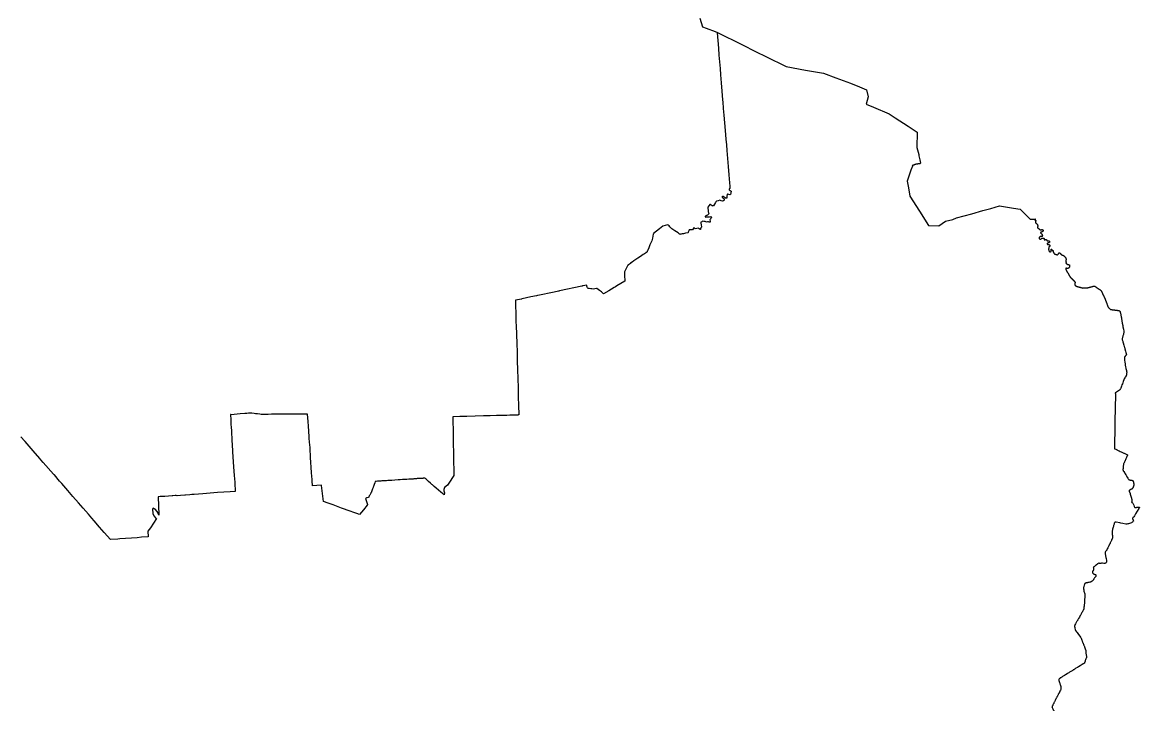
# Model space of a CAD drawing. Extents: x 293476 to 779698, y 145469 to 460400.
# Drawn here: x 702869 to 733478, y 346090 to 364934 of the extents above; entities that cross this region are included whole.
import ezdxf

# ---------------------------------------------------------------- set-up
doc = ezdxf.new("R2010")
doc.units = 0
doc.layers.add('Level 25', color=7, linetype='Continuous')
doc.layers.add('Level 31', color=7, linetype='Continuous')

msp = doc.modelspace()

# ---------------------------------------------------------------- linework, layer by layer
at = {"layer": 'Level 25'}
for points in [[(721912, 364657), (721907, 364651), (721904, 364648), (721921, 364438), (721938, 364228), (721953, 364040), (721969, 363852), (721983, 363674), (721997, 363497), (722015, 363275), (722033, 363053), (722043, 362932), (722053, 362812), (722053, 362805), (722053, 362799), (722055, 362778), (722057, 362757), (722073, 362574), (722088, 362390), (722105, 362179), (722121, 361969), (722132, 361852), (722143, 361735), (722156, 361582), (722169, 361429), (722188, 361206), (722207, 360984), (722225, 360763), (722244, 360542), (722242, 360542), (722241, 360541), (722243, 360534), (722245, 360527), (722249, 360461), (722254, 360395), (722255, 360389), (722255, 360384), (722251, 360384), (722248, 360384), (722240, 360379), (722232, 360374), (722234, 360360), (722236, 360346), (722260, 360328), (722285, 360310), (722275, 360265), (722265, 360220), (722260, 360217), (722254, 360214), (722224, 360223), (722193, 360231), (722184, 360226), (722175, 360222), (722171, 360172), (722166, 360123), (722157, 360121), (722148, 360118), (722135, 360123), (722122, 360128), (722096, 360147), (722069, 360166), (722060, 360169), (722051, 360173), (722045, 360165), (722038, 360157), (722043, 360149), (722047, 360141), (722072, 360123), (722097, 360105), (722097, 360085), (722097, 360065), (722085, 360055), (722073, 360046), (722060, 360042), (722046, 360039), (722014, 360050), (721981, 360062), (721932, 360049), (721884, 360037), (721869, 360021), (721854, 360005), (721827, 359960), (721800, 359914), (721790, 359909), (721781, 359904), (721772, 359908), (721763, 359912), (721740, 359931), (721718, 359951), (721710, 359948), (721702, 359944), (721677, 359910), (721652, 359876), (721650, 359857), (721648, 359838), (721655, 359792), (721661, 359747), (721669, 359727), (721677, 359706), (721668, 359687), (721659, 359667), (721649, 359660), (721640, 359653), (721624, 359650), (721608, 359647), (721595, 359637), (721582, 359628), (721580, 359620), (721577, 359611), (721581, 359606), (721586, 359601), (721602, 359606), (721618, 359612), (721641, 359612), (721664, 359612), (721698, 359614), (721733, 359617), (721738, 359612), (721743, 359607), (721746, 359601), (721748, 359595), (721740, 359584), (721732, 359573), (721719, 359548), (721706, 359523), (721711, 359494), (721715, 359465), (721711, 359463), (721707, 359460), (721687, 359466), (721667, 359471), (721638, 359470), (721610, 359468), (721594, 359474), (721579, 359479), (721542, 359484), (721506, 359490), (721483, 359476), (721461, 359462), (721458, 359450), (721454, 359438), (721466, 359388), (721478, 359338), (721476, 359333), (721474, 359328), (721465, 359317), (721455, 359307), (721451, 359285), (721446, 359262), (721440, 359261), (721434, 359259), (721412, 359277), (721390, 359295), (721344, 359288), (721298, 359282), (721296, 359283), (721294, 359283), (721286, 359296), (721278, 359309), (721271, 359310), (721264, 359310), (721244, 359283), (721224, 359256), (721214, 359253), (721203, 359250), (721179, 359250), (721155, 359251), (721147, 359252), (721140, 359252), (721132, 359240), (721124, 359227), (721117, 359209), (721110, 359190), (721107, 359182), (721105, 359174), (721041, 359159), (720978, 359144), (720947, 359141), (720915, 359138), (720901, 359134), (720886, 359130), (720884, 359131), (720882, 359132), (720874, 359139), (720867, 359146), (720857, 359155), (720847, 359164), (720832, 359175), (720746, 359230), (720661, 359285), (720636, 359312), (720611, 359338), (720585, 359360), (720560, 359383), (720556, 359387), (720552, 359390), (720484, 359373), (720417, 359355), (720372, 359320), (720328, 359285), (720246, 359221), (720163, 359157), (720159, 359148), (720155, 359139), (720143, 359082), (720130, 359024), (720123, 358989), (720116, 358954), (720090, 358898), (720064, 358841), (720028, 358762), (719992, 358683), (719987, 358673), (719983, 358663), (719982, 358656), (719981, 358648), (719978, 358644), (719976, 358641), (719964, 358635), (719953, 358629), (719947, 358624), (719941, 358619), (719909, 358598), (719878, 358577), (719805, 358526), (719733, 358475), (719679, 358438), (719625, 358401), (719578, 358369), (719532, 358338), (719530, 358336), (719527, 358335), (719500, 358316), (719472, 358298), (719465, 358290), (719458, 358282), (719458, 358282), (719457, 358282), (719413, 358192), (719368, 358102), (719367, 358096), (719366, 358090), (719367, 358083), (719369, 358075), (719369, 358019), (719370, 357962), (719372, 357903), (719374, 357844), (719267, 357781), (719160, 357718), (719120, 357694), (719079, 357671), (718934, 357585), (718789, 357500), (718761, 357528), (718733, 357557), (718708, 357574), (718684, 357591), (718645, 357618), (718605, 357644), (718601, 357645), (718598, 357646), (718554, 357638), (718511, 357630), (718475, 357635), (718439, 357641), (718402, 357646), (718366, 357650), (718356, 357666), (718347, 357682), (718338, 357712), (718330, 357742), (718278, 357731), (718226, 357719), (718222, 357718), (718217, 357717), (718215, 357716), (718213, 357715), (718201, 357712), (718194, 357711), (717589, 357583), (717587, 357583), (717565, 357578), (717559, 357576), (717437, 357550), (716992, 357454), (716986, 357454), (716959, 357448), (716957, 357448), (716798, 357415), (716561, 357364), (716556, 357362), (716546, 357359), (716544, 357358), (716376, 357326), (716377, 357180), (716377, 357179), (716380, 357168), (716384, 357158), (716388, 356986), (716392, 356814), (716393, 356724), (716395, 356634), (716405, 356389), (716414, 356144), (716421, 355906), (716429, 355667), (716435, 355424), (716441, 355181), (716449, 354932), (716457, 354683), (716463, 354440), (716470, 354198), (716469, 354193), (716469, 354188), (716457, 354185), (716446, 354183), (716414, 354182), (716383, 354181), (716301, 354178), (716220, 354176), (716143, 354175), (716066, 354174), (715975, 354172), (715885, 354171), (715877, 354170), (715869, 354170), (715866, 354170), (715863, 354170), (715685, 354164), (715507, 354158), (715275, 354151), (715044, 354145), (714853, 354139), (714662, 354133), (714664, 354068), (714666, 354003), (714670, 353770), (714674, 353537), (714674, 353527), (714674, 353516), (714680, 353036), (714687, 352543), (714687, 352532), (714555, 352322), (714514, 352265), (714436, 352200), (714420, 352145), (714419, 352107), (714432, 352056), (714425, 351998)], [(714425, 351998), (714332, 352076), (714207, 352180), (714155, 352226), (714102, 352272), (714091, 352280), (714080, 352289), (714065, 352301), (714051, 352314), (714050, 352315), (714049, 352315), (714000, 352362), (713950, 352409), (713952, 352410), (713953, 352412), (713951, 352412), (713949, 352413), (713946, 352414), (713944, 352416), (713938, 352421), (713933, 352427), (713930, 352430), (713927, 352434), (713913, 352445), (713898, 352456), (713891, 352455), (713884, 352454), (713880, 352454), (713876, 352454), (713861, 352453), (713846, 352452), (713841, 352450), (713835, 352449), (713824, 352448), (713813, 352447), (713784, 352446), (713755, 352445), (713734, 352444), (713713, 352443), (713689, 352442), (713666, 352440), (713644, 352438), (713622, 352436), (713597, 352434), (713573, 352432), (713545, 352432), (713517, 352431), (713460, 352426), (713402, 352422), (713373, 352421), (713345, 352420), (713280, 352415), (713216, 352411), (713189, 352409), (713161, 352407), (713075, 352401), (712989, 352395), (712955, 352393), (712922, 352392), (712882, 352388), (712842, 352385), (712792, 352382), (712742, 352379), (712715, 352378), (712688, 352376), (712674, 352374), (712660, 352373), (712644, 352372), (712628, 352372), (712627, 352372), (712625, 352372), (712616, 352371), (712607, 352370), (712601, 352370), (712596, 352370), (712567, 352368), (712539, 352366), (712537, 352365), (712535, 352365), (712523, 352324), (712510, 352282), (712508, 352278), (712506, 352273), (712502, 352265), (712499, 352257), (712495, 352249), (712492, 352241), (712479, 352203), (712466, 352164), (712464, 352159), (712462, 352155), (712457, 352141), (712451, 352127), (712448, 352120), (712445, 352114), (712443, 352111), (712442, 352108), (712441, 352104), (712440, 352100), (712439, 352094), (712438, 352088), (712432, 352076), (712426, 352064), (712420, 352052), (712414, 352040), (712405, 352023), (712395, 352007), (712385, 351991), (712375, 351974), (712369, 351959), (712362, 351944), (712360, 351940), (712358, 351935), (712356, 351933), (712355, 351931), (712352, 351929), (712350, 351926), (712348, 351925), (712346, 351924), (712345, 351926), (712344, 351927), (712310, 351913), (712277, 351898), (712274, 351897), (712271, 351896), (712298, 351817), (712324, 351738), (712322, 351727), (712320, 351715), (712211, 351589), (712102, 351462), (712082, 351468), (712061, 351474), (711954, 351513), (711847, 351552), (711614, 351637), (711380, 351723), (711251, 351772), (711121, 351820), (711092, 352039), (711063, 352258), (711063, 352259), (711062, 352259), (710938, 352251), (710814, 352243), (710816, 352246), (710818, 352249), (710815, 352293), (710812, 352337), (710810, 352360), (710809, 352382), (710806, 352436), (710802, 352490), (710800, 352490), (710798, 352490), (710790, 352616), (710781, 352742), (710779, 352795), (710777, 352849), (710777, 352851), (710777, 352853), (710765, 353050), (710753, 353247), (710752, 353269), (710750, 353291), (710751, 353293), (710751, 353295), (710745, 353367), (710739, 353439), (710739, 353444), (710738, 353449), (710731, 353543), (710724, 353637), (710719, 353691), (710714, 353745), (710706, 353876), (710697, 354008), (710691, 354108), (710684, 354208), (710581, 354207), (710477, 354207), (710373, 354208), (710269, 354209), (710093, 354210), (709759, 354211), (709726, 354204), (709720, 354204), (709719, 354204), (709701, 354204), (709699, 354204), (709696, 354204), (709606, 354202), (709477, 354201), (709430, 354200), (709409, 354201), (709379, 354205), (709315, 354212), (709255, 354220), (709220, 354223), (709153, 354235), (709111, 354236), (709095, 354237), (709063, 354232), (709023, 354229), (708961, 354223), (708836, 354214), (708594, 354193), (708578, 354194), (708570, 354196), (708579, 354050), (708585, 353946), (708592, 353836), (708596, 353773), (708598, 353734), (708611, 353497), (708628, 353215), (708630, 353175), (708655, 352764), (708669, 352526), (708672, 352526), (708687, 352345), (708688, 352341), (708688, 352324), (708698, 352094), (708567, 352082), (708217, 352060), (707810, 352030), (707575, 352012), (707519, 352009), (707515, 352009), (707512, 352008), (707511, 352008), (707510, 352008), (707456, 352003), (707337, 351994), (707320, 351993), (707201, 351983), (707108, 351975), (707086, 351976), (707056, 351976), (706989, 351972), (706975, 351971), (706776, 351957), (706646, 351949), (706603, 351945), (706600, 351946), (706587, 351944), (706599, 351702), (706612, 351448), (706611, 351444), (706586, 351497), (706560, 351544), (706508, 351604), (706474, 351628), (706453, 351631), (706436, 351603), (706441, 351490), (706472, 351428), (706515, 351371), (706545, 351350), (706544, 351349), (706543, 351348), (706378, 351099), (706310, 351008), (706316, 350853), (706131, 350838), (706019, 350826), (705540, 350790), (705540, 350793), (705488, 350789), (705486, 350788), (705285, 350773), (705114, 350968), (704986, 351114), (704838, 351284), (704774, 351358), (704679, 351469), (704536, 351632), (704409, 351777), (704253, 351957), (704118, 352114), (703950, 352305), (703890, 352374), (703746, 352543), (703733, 352555), (703719, 352567), (703442, 352881), (703375, 352957), (703349, 352992), (703163, 353207), (702946, 353455), (702934, 353467), (702828, 353587)]]:
    msp.add_lwpolyline(points, dxfattribs=at)
at = {"layer": 'Level 31'}
for points in [[(721433, 365050), (721502, 364808), (721604, 364773), (721852, 364687), (721912, 364657)], [(721912, 364657), (722576, 364328), (722972, 364131), (723242, 363999), (723791, 363725), (724325, 363628), (724819, 363545), (725153, 363417), (725554, 363266), (725801, 363167), (725997, 363091), (726042, 362896), (725984, 362695), (726184, 362611), (726612, 362433), (726783, 362323), (727141, 362089), (727386, 361929), (727372, 361510), (727425, 361318), (727432, 361281), (727453, 361167), (727473, 361079), (727465, 361061), (727461, 361060), (727454, 361059), (727446, 361060), (727438, 361060), (727431, 361061), (727423, 361062), (727414, 361061), (727406, 361060), (727398, 361058), (727391, 361056), (727383, 361054), (727376, 361052), (727368, 361051), (727361, 361050), (727353, 361049), (727346, 361047), (727338, 361045), (727331, 361043), (727323, 361040), (727315, 361038), (727307, 361035), (727299, 361031), (727292, 361028), (727284, 361025), (727276, 361021), (727268, 361018), (727261, 361016), (727249, 361012), (727252, 360996), (727214, 360888), (727107, 360582), (727142, 360403), (727186, 360177), (727446, 359763), (727692, 359369), (727979, 359364), (728160, 359491), (728359, 359537), (728459, 359578), (728879, 359693), (729182, 359779), (729399, 359839), (729636, 359909), (730018, 359846), (730207, 359815), (730481, 359542), (730614, 359546), (730621, 359547), (730619, 359543), (730618, 359541), (730617, 359538), (730615, 359535), (730613, 359532), (730611, 359530), (730610, 359527), (730610, 359525), (730610, 359522), (730612, 359519), (730618, 359518), (730622, 359515), (730625, 359512), (730630, 359508), (730632, 359506), (730633, 359499), (730630, 359492), (730629, 359486), (730628, 359480), (730626, 359473), (730625, 359466), (730625, 359460), (730626, 359454), (730627, 359451), (730627, 359448), (730631, 359443), (730636, 359440), (730639, 359436), (730642, 359434), (730647, 359431), (730651, 359428), (730655, 359425), (730660, 359421), (730665, 359417), (730671, 359412), (730674, 359407), (730677, 359402), (730679, 359396), (730682, 359390), (730683, 359384), (730684, 359378), (730685, 359371), (730687, 359364), (730687, 359356), (730687, 359348), (730686, 359342), (730684, 359337), (730682, 359330), (730681, 359324), (730681, 359321), (730682, 359318), (730683, 359313), (730685, 359310), (730687, 359305), (730690, 359301), (730694, 359299), (730699, 359297), (730699, 359297), (730706, 359294), (730710, 359290), (730715, 359287), (730718, 359283), (730721, 359279), (730725, 359275), (730731, 359270), (730736, 359266), (730744, 359262), (730751, 359259), (730756, 359256), (730760, 359255), (730766, 359254), (730771, 359254), (730776, 359256), (730782, 359257), (730786, 359257), (730791, 359259), (730795, 359259), (730802, 359260), (730808, 359260), (730813, 359260), (730818, 359258), (730823, 359255), (730828, 359251), (730832, 359248), (730834, 359243), (730836, 359240), (730837, 359235), (730839, 359231), (730838, 359225), (730833, 359219), (730828, 359215), (730823, 359209), (730817, 359205), (730812, 359201), (730803, 359198), (730797, 359195), (730790, 359192), (730782, 359191), (730775, 359188), (730768, 359185), (730764, 359182), (730763, 359178), (730763, 359174), (730765, 359170), (730767, 359164), (730771, 359160), (730776, 359157), (730780, 359155), (730787, 359150), (730793, 359143), (730797, 359137), (730802, 359129), (730806, 359122), (730809, 359116), (730810, 359110), (730812, 359105), (730813, 359099), (730814, 359094), (730815, 359086), (730812, 359077), (730807, 359071), (730801, 359068), (730795, 359066), (730787, 359067), (730780, 359068), (730774, 359068), (730766, 359070), (730758, 359069), (730752, 359067), (730749, 359065), (730744, 359061), (730740, 359057), (730737, 359054), (730733, 359050), (730729, 359045), (730727, 359041), (730725, 359036), (730724, 359030), (730726, 359024), (730728, 359019), (730730, 359013), (730736, 359007), (730739, 359003), (730743, 359000), (730748, 358997), (730754, 358996), (730762, 358996), (730767, 358997), (730771, 358999), (730775, 359001), (730781, 359005), (730784, 359010), (730786, 359013), (730789, 359016), (730793, 359019), (730800, 359021), (730803, 359023), (730810, 359025), (730815, 359027), (730819, 359028), (730824, 359028), (730829, 359028), (730834, 359028), (730838, 359028), (730844, 359027), (730848, 359026), (730852, 359024), (730855, 359022), (730857, 359022), (730861, 359021), (730863, 359019), (730864, 359016), (730865, 359014), (730865, 359011), (730863, 359007), (730861, 359003), (730860, 358998), (730861, 358993), (730863, 358988), (730865, 358984), (730869, 358980), (730873, 358978), (730876, 358977), (730880, 358976), (730883, 358976), (730887, 358976), (730890, 358978), (730891, 358981), (730893, 358984), (730897, 358987), (730900, 358987), (730904, 358988), (730908, 358988), (730913, 358988), (730917, 358988), (730921, 358987), (730924, 358985), (730927, 358981), (730929, 358977), (730932, 358971), (730932, 358967), (730935, 358961), (730939, 358958), (730942, 358956), (730945, 358953), (730951, 358953), (730954, 358953), (730959, 358952), (730962, 358952), (730966, 358952), (730970, 358953), (730975, 358954), (730979, 358955), (730982, 358955), (730985, 358953), (730990, 358952), (730994, 358951), (730997, 358949), (730999, 358947), (731002, 358944), (731005, 358941), (731007, 358935), (731009, 358927), (731009, 358920), (731007, 358913), (731004, 358909), (731001, 358905), (730993, 358901), (730988, 358900), (730983, 358898), (730977, 358896), (730973, 358895), (730969, 358894), (730963, 358893), (730960, 358892), (730956, 358890), (730952, 358887), (730949, 358884), (730947, 358879), (730946, 358874), (730946, 358871), (730947, 358867), (730949, 358862), (730953, 358859), (730957, 358856), (730963, 358855), (730969, 358856), (730973, 358856), (730978, 358856), (730981, 358855), (730985, 358854), (730989, 358853), (730992, 358850), (730995, 358848), (730999, 358845), (731002, 358842), (731007, 358839), (731010, 358837), (731012, 358834), (731014, 358831), (731014, 358827), (731014, 358823), (731014, 358819), (731014, 358814), (731014, 358808), (731013, 358801), (731009, 358793), (731004, 358791), (730998, 358790), (730994, 358789), (730991, 358785), (730990, 358781), (730989, 358776), (730989, 358770), (730988, 358766), (730988, 358760), (730987, 358752), (730986, 358746), (730986, 358740), (730985, 358733), (730985, 358725), (730985, 358716), (730986, 358708), (730987, 358702), (730989, 358696), (730990, 358689), (730992, 358682), (730994, 358677), (730997, 358672), (731001, 358666), (731006, 358661), (731012, 358656), (731017, 358653), (731022, 358650), (731027, 358650), (731031, 358650), (731036, 358652), (731039, 358656), (731043, 358660), (731046, 358662), (731050, 358665), (731055, 358668), (731057, 358672), (731058, 358677), (731057, 358681), (731055, 358686), (731054, 358690), (731053, 358693), (731052, 358697), (731050, 358700), (731050, 358704), (731051, 358707), (731051, 358712), (731052, 358717), (731054, 358721), (731058, 358722), (731063, 358722), (731067, 358720), (731070, 358716), (731072, 358713), (731076, 358707), (731078, 358700), (731081, 358695), (731086, 358692), (731091, 358690), (731097, 358691), (731101, 358691), (731106, 358688), (731107, 358681), (731107, 358671), (731106, 358661), (731108, 358655), (731110, 358648), (731114, 358641), (731118, 358633), (731122, 358626), (731126, 358620), (731130, 358614), (731133, 358607), (731138, 358600), (731143, 358598), (731148, 358596), (731153, 358594), (731158, 358592), (731165, 358590), (731171, 358587), (731176, 358584), (731180, 358582), (731185, 358579), (731190, 358577), (731195, 358575), (731200, 358574), (731206, 358572), (731212, 358571), (731222, 358570), (731227, 358571), (731232, 358573), (731238, 358578), (731244, 358585), (731248, 358592), (731251, 358601), (731255, 358608), (731261, 358616), (731266, 358620), (731272, 358622), (731276, 358623), (731282, 358624), (731288, 358623), (731294, 358619), (731299, 358614), (731303, 358610), (731308, 358604), (731312, 358599), (731317, 358595), (731322, 358590), (731326, 358583), (731331, 358579), (731336, 358574), (731341, 358571), (731345, 358569), (731350, 358566), (731355, 358564), (731360, 358562), (731365, 358559), (731372, 358556), (731379, 358553), (731387, 358549), (731393, 358547), (731397, 358545), (731402, 358542), (731408, 358540), (731413, 358536), (731418, 358532), (731422, 358524), (731424, 358520), (731426, 358515), (731431, 358510), (731436, 358504), (731443, 358499), (731448, 358494), (731452, 358489), (731455, 358482), (731458, 358476), (731460, 358471), (731463, 358463), (731466, 358455), (731468, 358446), (731468, 358439), (731465, 358432), (731459, 358426), (731456, 358420), (731454, 358413), (731455, 358405), (731457, 358397), (731458, 358388), (731460, 358381), (731462, 358375), (731464, 358369), (731464, 358364), (731462, 358358), (731460, 358351), (731459, 358344), (731461, 358338), (731465, 358333), (731470, 358329), (731475, 358325), (731482, 358323), (731487, 358320), (731490, 358318), (731493, 358315), (731497, 358312), (731502, 358310), (731506, 358307), (731515, 358305), (731524, 358303), (731530, 358302), (731537, 358300), (731544, 358298), (731555, 358296), (731558, 358291), (731557, 358282), (731558, 358275), (731559, 358269), (731559, 358264), (731559, 358254), (731559, 358248), (731558, 358241), (731557, 358235), (731555, 358229), (731551, 358224), (731548, 358219), (731541, 358214), (731535, 358208), (731530, 358205), (731525, 358202), (731519, 358200), (731512, 358198), (731505, 358197), (731497, 358197), (731492, 358195), (731486, 358194), (731481, 358196), (731476, 358197), (731471, 358200), (731467, 358202), (731460, 358206), (731454, 358197), (731455, 358192), (731456, 358187), (731457, 358182), (731458, 358176), (731459, 358171), (731461, 358163), (731463, 358155), (731468, 358147), (731472, 358139), (731477, 358130), (731482, 358122), (731487, 358114), (731492, 358105), (731497, 358097), (731502, 358088), (731507, 358080), (731512, 358072), (731517, 358063), (731522, 358055), (731527, 358047), (731532, 358038), (731536, 358030), (731541, 358022), (731546, 358013), (731551, 358005), (731556, 357997), (731561, 357989), (731565, 357981), (731570, 357974), (731574, 357966), (731579, 357958), (731584, 357953), (731589, 357948), (731594, 357942), (731601, 357936), (731608, 357929), (731615, 357922), (731622, 357915), (731629, 357909), (731636, 357902), (731643, 357895), (731650, 357889), (731657, 357882), (731664, 357875), (731670, 357868), (731677, 357861), (731683, 357854), (731690, 357847), (731697, 357840), (731702, 357833), (731707, 357826), (731709, 357818), (731711, 357809), (731709, 357800), (731707, 357791), (731707, 357782), (731707, 357772), (731707, 357765), (731707, 357758), (731707, 357751), (731709, 357743), (731710, 357735), (731715, 357729), (731720, 357723), (731727, 357718), (731735, 357712), (731743, 357710), (731752, 357707), (731761, 357705), (731769, 357703), (731773, 357702)], [(731773, 357702), (731776, 357701), (731787, 357697), (731796, 357695), (731806, 357692), (731814, 357690), (731824, 357687), (731832, 357685), (731842, 357682), (731850, 357680), (731861, 357677), (731870, 357675), (731878, 357672), (731891, 357669), (731907, 357665), (731918, 357661), (731928, 357662), (731932, 357662), (731941, 357662), (731949, 357662), (731961, 357663), (731971, 357663), (731983, 357663), (731999, 357664), (732047, 357666), (732054, 357667), (732061, 357669), (732071, 357671), (732081, 357674), (732087, 357676), (732098, 357679), (732107, 357681), (732117, 357684), (732125, 357686), (732135, 357688), (732145, 357691), (732162, 357696), (732173, 357698), (732180, 357700), (732187, 357702), (732195, 357704), (732204, 357707), (732211, 357708), (732221, 357711), (732234, 357714), (732238, 357715), (732241, 357714), (732245, 357711), (732250, 357707), (732256, 357704), (732261, 357700), (732269, 357695), (732277, 357690), (732285, 357685), (732293, 357679), (732301, 357674), (732307, 357670), (732316, 357664), (732323, 357659), (732332, 357654), (732337, 357651), (732346, 357644), (732355, 357638), (732363, 357633), (732370, 357628), (732376, 357624), (732382, 357620), (732387, 357617), (732392, 357613), (732395, 357611), (732402, 357606), (732407, 357603), (732410, 357600), (732413, 357598), (732416, 357596), (732417, 357594), (732421, 357588), (732422, 357587), (732422, 357586), (732425, 357582), (732427, 357579), (732429, 357575), (732432, 357571), (732434, 357567), (732436, 357562), (732438, 357557), (732440, 357555), (732441, 357551), (732443, 357547), (732445, 357543), (732448, 357538), (732451, 357530), (732454, 357524), (732456, 357520), (732458, 357515), (732460, 357512), (732463, 357506), (732465, 357501), (732467, 357496), (732469, 357491), (732472, 357485), (732476, 357477), (732480, 357468), (732485, 357460), (732489, 357451), (732493, 357443), (732497, 357435), (732501, 357427), (732506, 357418), (732510, 357410), (732515, 357400), (732519, 357391), (732523, 357382), (732526, 357374), (732530, 357364), (732533, 357356), (732537, 357345), (732540, 357338), (732544, 357327), (732547, 357318), (732551, 357309), (732554, 357300), (732558, 357291), (732562, 357281), (732565, 357271), (732568, 357263), (732572, 357253), (732576, 357244), (732579, 357234), (732583, 357225), (732587, 357214), (732599, 357182), (732602, 357173), (732608, 357158), (732609, 357154), (732614, 357142), (732619, 357130), (732620, 357129), (732621, 357127), (732630, 357120), (732641, 357109), (732673, 357081), (732680, 357075), (732689, 357073), (732698, 357072), (732707, 357071), (732717, 357069), (732726, 357068), (732735, 357066), (732744, 357065), (732753, 357064), (732763, 357062), (732772, 357061), (732782, 357060), (732791, 357059), (732801, 357058), (732811, 357056), (732820, 357055), (732830, 357054), (732839, 357053), (732849, 357051), (732858, 357050), (732868, 357049), (732878, 357048), (732887, 357046), (732897, 357045), (732906, 357043), (732914, 357041), (732921, 357037), (732927, 357032), (732933, 357025), (732940, 357019), (732943, 357010), (732946, 357002), (732948, 356993), (732951, 356983), (732953, 356974), (732971, 356871), (732977, 356843), (732980, 356823), (732992, 356760), (733003, 356696), (733014, 356636), (733016, 356627), (733022, 356594), (733033, 356530), (733043, 356476), (733045, 356468), (733047, 356455), (733045, 356439), (733044, 356435), (733040, 356419), (733032, 356390), (733021, 356351), (733000, 356273), (732998, 356260), (732998, 356254), (732999, 356248), (733001, 356244), (733017, 356202), (733020, 356190), (733028, 356161), (733046, 356095), (733055, 356063), (733061, 356038), (733072, 356000), (733082, 355965), (733083, 355960), (733091, 355929), (733100, 355896), (733109, 355866), (733110, 355862), (733111, 355857), (733115, 355845), (733115, 355837), (733114, 355831), (733112, 355827), (733104, 355816), (733098, 355807), (733091, 355800), (733085, 355793), (733079, 355787), (733073, 355781), (733066, 355774), (733065, 355770), (733062, 355762), (733062, 355758), (733060, 355755), (733060, 355749), (733060, 355743), (733066, 355690), (733073, 355631), (733079, 355584), (733080, 355574), (733081, 355564), (733082, 355554), (733085, 355541), (733089, 355520), (733092, 355508), (733104, 355453), (733115, 355404), (733120, 355382), (733122, 355372), (733125, 355362), (733123, 355354), (733123, 355346), (733122, 355330), (733119, 355293), (733118, 355279), (733118, 355271), (733112, 355262), (733106, 355254), (733084, 355218), (733073, 355201), (733055, 355174), (733052, 355167), (733050, 355164), (733048, 355158), (733043, 355146), (733029, 355106), (733013, 355062), (733005, 355041), (732992, 355006), (732979, 354971), (732959, 354918), (732954, 354904), (732949, 354891), (732946, 354881), (732933, 354872), (732924, 354865), (732897, 354847), (732874, 354831), (732842, 354809), (732826, 354798), (732812, 354788), (732812, 354786), (732812, 354784), (732812, 354782), (732813, 354774), (732813, 354763), (732813, 354753), (732806, 354364), (732800, 354021), (732800, 353999), (732799, 353955), (732798, 353902), (732797, 353838), (732796, 353743), (732794, 353641), (732794, 353633), (732794, 353615), (732793, 353567), (732792, 353525), (732792, 353504), (732791, 353463), (732790, 353400), (732790, 353386), (732789, 353362), (732789, 353353), (732789, 353345), (732789, 353328), (732789, 353322), (732789, 353316), (732788, 353307), (732788, 353287), (732788, 353278), (732788, 353272), (732788, 353269), (732788, 353264), (732788, 353262), (732789, 353261), (732791, 353260), (732798, 353257), (732824, 353245), (732832, 353241), (732837, 353239), (732844, 353236), (732859, 353229), (732870, 353223), (732886, 353216), (732915, 353203), (732944, 353189), (732975, 353174), (733009, 353158), (733044, 353143), (733058, 353136), (733073, 353129), (733106, 353113), (733127, 353104), (733135, 353100), (733138, 353098), (733142, 353095), (733145, 353092), (733146, 353089), (733147, 353087), (733146, 353086), (733145, 353084), (733145, 353082), (733144, 353080), (733143, 353077), (733142, 353074), (733138, 353065), (733128, 353042), (733122, 353030), (733117, 353018), (733109, 353000), (733101, 352983), (733097, 352972), (733094, 352966), (733088, 352954), (733080, 352935), (733068, 352908), (733064, 352899), (733054, 352877), (733043, 352852), (733039, 352845), (733037, 352840), (733034, 352833), (733033, 352819), (733032, 352811), (733031, 352796), (733029, 352778), (733027, 352758), (733027, 352749), (733026, 352747), (733026, 352746), (733026, 352744), (733026, 352742), (733026, 352739), (733025, 352735), (733024, 352717), (733022, 352693), (733021, 352687), (733021, 352682), (733021, 352680), (733021, 352679), (733020, 352677), (733023, 352674), (733025, 352671), (733031, 352660), (733045, 352636), (733060, 352611), (733067, 352599), (733079, 352580), (733085, 352570), (733098, 352547), (733106, 352535), (733116, 352517), (733131, 352493), (733138, 352481), (733156, 352452), (733164, 352439), (733171, 352427), (733175, 352421), (733184, 352416), (733189, 352414), (733192, 352413), (733194, 352412), (733196, 352411), (733201, 352409), (733210, 352407), (733215, 352406), (733219, 352404), (733222, 352404), (733228, 352404), (733238, 352403), (733249, 352402), (733255, 352400), (733263, 352398), (733268, 352397), (733270, 352396), (733273, 352395), (733276, 352394), (733279, 352393), (733283, 352391), (733287, 352389), (733292, 352384), (733298, 352378), (733302, 352374), (733303, 352371), (733304, 352367), (733307, 352357), (733309, 352350), (733311, 352344), (733313, 352339), (733313, 352333), (733314, 352329), (733314, 352321), (733315, 352312), (733316, 352302), (733317, 352293), (733316, 352278), (733316, 352275), (733315, 352265), (733315, 352256), (733313, 352248), (733311, 352244), (733310, 352240), (733309, 352235), (733307, 352226), (733304, 352218), (733303, 352215), (733300, 352209), (733298, 352203), (733296, 352199), (733294, 352194), (733292, 352191), (733289, 352187), (733286, 352181), (733283, 352176), (733279, 352169), (733275, 352162), (733266, 352158), (733257, 352154), (733249, 352150), (733240, 352146), (733232, 352142), (733223, 352138), (733215, 352133), (733207, 352128), (733199, 352123), (733193, 352117), (733187, 352111), (733188, 352102), (733188, 352093), (733193, 352085), (733198, 352078), (733203, 352070), (733208, 352062), (733212, 352054), (733214, 352045), (733216, 352037), (733218, 352028), (733220, 352019), (733222, 352011), (733224, 352002), (733227, 351994), (733229, 351985), (733231, 351976), (733233, 351967), (733236, 351958), (733240, 351949), (733243, 351940), (733246, 351930), (733249, 351921), (733252, 351912), (733255, 351903), (733258, 351893), (733261, 351884), (733264, 351875), (733268, 351865), (733267, 351857), (733267, 351849), (733266, 351841), (733266, 351833), (733263, 351823), (733262, 351813), (733261, 351804), (733259, 351794), (733261, 351793), (733263, 351791), (733273, 351785), (733280, 351776), (733287, 351770), (733302, 351751), (733318, 351719), (733331, 351683), (733339, 351660), (733342, 351655), (733344, 351653), (733346, 351651), (733350, 351651), (733363, 351651), (733373, 351652), (733386, 351654), (733394, 351656), (733401, 351659), (733410, 351660), (733415, 351661), (733422, 351661), (733430, 351661), (733434, 351661), (733445, 351657), (733451, 351656), (733462, 351657), (733478, 351660), (733470, 351652), (733463, 351640), (733460, 351633), (733453, 351622), (733408, 351547), (733369, 351482), (733333, 351424), (733320, 351398), (733302, 351382), (733294, 351375), (733288, 351368), (733283, 351358), (733283, 351348), (733300, 351307), (733305, 351297), (733306, 351286), (733306, 351281), (733303, 351276), (733296, 351268), (733283, 351254), (733276, 351245), (733272, 351242), (733266, 351239), (733259, 351236), (733171, 351208), (733164, 351204), (733159, 351201), (733131, 351196), (733096, 351197), (733020, 351214), (732961, 351227), (732933, 351233), (732834, 351253), (732817, 351253), (732810, 351252), (732805, 351251), (732799, 351246), (732795, 351242), (732783, 351224), (732779, 351213), (732776, 351198), (732766, 351159), (732759, 351132), (732752, 351109), (732745, 351083), (732738, 351056), (732734, 351044), (732730, 351029), (732726, 351017), (732726, 351009), (732725, 351003), (732725, 350990), (732725, 350980), (732725, 350965), (732725, 350960), (732726, 350946), (732727, 350930), (732728, 350914), (732730, 350881), (732731, 350861), (732732, 350837), (732733, 350826), (732730, 350809), (732729, 350803), (732723, 350787), (732720, 350780), (732716, 350773), (732710, 350763), (732707, 350756), (732704, 350750), (732696, 350732), (732686, 350711), (732681, 350700), (732674, 350683), (732672, 350678), (732667, 350669), (732663, 350661), (732660, 350657), (732655, 350647), (732651, 350640), (732646, 350628), (732642, 350619), (732637, 350611), (732631, 350598), (732624, 350583), (732607, 350547), (732591, 350516), (732583, 350501), (732580, 350491), (732578, 350488), (732574, 350485), (732571, 350477), (732569, 350474), (732563, 350467), (732560, 350463), (732549, 350453), (732547, 350450), (732544, 350445), (732536, 350433), (732534, 350426), (732533, 350423), (732532, 350419), (732533, 350416), (732533, 350411), (732533, 350406), (732533, 350399), (732536, 350385), (732538, 350372), (732541, 350360), (732542, 350354), (732543, 350350), (732544, 350340), (732545, 350331), (732546, 350317), (732550, 350300), (732552, 350285), (732555, 350277), (732557, 350267), (732560, 350242), (732566, 350212), (732569, 350199), (732570, 350174), (732566, 350154), (732556, 350134), (732539, 350121), (732515, 350118), (732497, 350121), (732463, 350131), (732449, 350130), (732433, 350127), (732412, 350120), (732389, 350118), (732382, 350119), (732372, 350125), (732361, 350126), (732346, 350120), (732332, 350111), (732287, 350077), (732266, 350061), (732248, 350047), (732237, 350040), (732225, 350030), (732220, 350024), (732213, 350016), (732212, 350011), (732210, 350005), (732210, 349998), (732209, 349994), (732210, 349987), (732211, 349979), (732212, 349973), (732214, 349963), (732213, 349953), (732213, 349947), (732212, 349942), (732210, 349937), (732208, 349930), (732206, 349925), (732201, 349920), (732194, 349911), (732191, 349905), (732187, 349898), (732186, 349895), (732185, 349888), (732185, 349883), (732185, 349877), (732185, 349872), (732189, 349867), (732196, 349857), (732200, 349851), (732205, 349845), (732208, 349841), (732213, 349833), (732220, 349830), (732226, 349827), (732232, 349826), (732239, 349825), (732246, 349823), (732251, 349822), (732257, 349822), (732261, 349820), (732265, 349818), (732270, 349817), (732274, 349812), (732278, 349808), (732281, 349795), (732281, 349784), (732280, 349774), (732275, 349762), (732270, 349757), (732265, 349751), (732251, 349734), (732244, 349726), (732228, 349706), (732224, 349698), (732220, 349691), (732216, 349684), (732211, 349673), (732208, 349668), (732205, 349662), (732196, 349652), (732190, 349646), (732175, 349636), (732168, 349632), (732161, 349627), (732155, 349624), (732148, 349619), (732143, 349615), (732134, 349609), (732131, 349608), (732124, 349606), (732117, 349604), (732088, 349599), (732063, 349595), (732046, 349592), (732028, 349589), (732015, 349587), (732000, 349584), (731992, 349583), (731987, 349581), (731982, 349578), (731975, 349570), (731966, 349540), (731961, 349522), (731949, 349485), (731946, 349478), (731943, 349464), (731942, 349455), (731940, 349437), (731942, 349418), (731945, 349404), (731946, 349400), (731950, 349376), (731951, 349369), (731953, 349355), (731958, 349343), (731961, 349334), (731968, 349318), (731971, 349310), (731975, 349296), (731978, 349285), (731980, 349273), (731980, 349269), (731980, 349261), (731980, 349252), (731980, 349238), (731978, 349218), (731975, 349190), (731973, 349168), (731971, 349148), (731970, 349134), (731969, 349121), (731968, 349107), (731967, 349097), (731966, 349090), (731966, 349085), (731965, 349068), (731963, 349046), (731957, 348976), (731955, 348953), (731953, 348927), (731948, 348871), (731943, 348859), (731939, 348849), (731933, 348839), (731923, 348823), (731918, 348813), (731912, 348802), (731903, 348788), (731895, 348775), (731891, 348768), (731889, 348763), (731885, 348756), (731877, 348742), (731873, 348734), (731864, 348717), (731852, 348696), (731826, 348649), (731810, 348622), (731803, 348609), (731796, 348596), (731788, 348583), (731781, 348571), (731775, 348560), (731767, 348547), (731758, 348530), (731752, 348519), (731743, 348504), (731720, 348464), (731707, 348444), (731703, 348437), (731700, 348431), (731698, 348425), (731695, 348420), (731693, 348414), (731693, 348408), (731694, 348404), (731696, 348390), (731700, 348367), (731702, 348358), (731714, 348306), (731716, 348301), (731722, 348285), (731730, 348275), (731751, 348246), (731766, 348226), (731783, 348203), (731805, 348173), (731839, 348128), (731859, 348101), (731864, 348095), (731867, 348090), (731873, 348078), (731875, 348073), (731878, 348063), (731882, 348053), (731889, 348037), (731893, 348026), (731897, 348016), (731902, 348002), (731907, 347990), (731912, 347977), (731917, 347965), (731921, 347955), (731932, 347927), (731937, 347912), (731941, 347903), (731946, 347890), (731950, 347880), (731952, 347873), (731954, 347868), (731956, 347863), (731963, 347845), (731965, 347838), (731975, 347811), (731986, 347784), (731997, 347755), (732002, 347745), (732004, 347715), (732005, 347694), (732008, 347667), (732013, 347617), (732018, 347576), (732021, 347549), (732011, 347522), (732006, 347508), (731997, 347484), (731990, 347463), (731986, 347452), (731982, 347440), (731977, 347428), (731975, 347421), (731972, 347414), (731971, 347411), (731970, 347408), (731970, 347405), (731970, 347399), (731968, 347396), (731963, 347391), (731948, 347382), (731937, 347375), (731928, 347370), (731906, 347357), (731875, 347337), (731845, 347318), (731800, 347290), (731778, 347276), (731734, 347249), (731716, 347238), (731711, 347235), (731695, 347225), (731672, 347211), (731661, 347205), (731653, 347200), (731638, 347191), (731627, 347184), (731596, 347165), (731577, 347154), (731560, 347143), (731535, 347128), (731523, 347120), (731494, 347102), (731451, 347075), (731431, 347063), (731420, 347056), (731410, 347050), (731401, 347045), (731365, 347022), (731346, 347011), (731328, 347000), (731315, 346992), (731304, 346985), (731302, 346984), (731286, 346971), (731281, 346967), (731278, 346965), (731277, 346963), (731274, 346957), (731268, 346945), (731268, 346942), (731267, 346939), (731266, 346932), (731265, 346929), (731265, 346925), (731266, 346917), (731268, 346910), (731272, 346897), (731276, 346883), (731279, 346874), (731284, 346859), (731288, 346844), (731292, 346833), (731294, 346826), (731296, 346821), (731300, 346807), (731303, 346798), (731306, 346789), (731314, 346763), (731315, 346759), (731316, 346755), (731316, 346734), (731316, 346719), (731317, 346682), (731317, 346670), (731317, 346667), (731311, 346654), (731308, 346645), (731305, 346639), (731295, 346619), (731291, 346611), (731277, 346583), (731272, 346572), (731268, 346565), (731263, 346557), (731258, 346549), (731250, 346537), (731243, 346522), (731234, 346505), (731231, 346500), (731226, 346491), (731213, 346469), (731211, 346465), (731207, 346458), (731199, 346445), (731194, 346435), (731187, 346424), (731184, 346418), (731178, 346404), (731172, 346391), (731165, 346377), (731160, 346366), (731145, 346334), (731140, 346323), (731131, 346306), (731123, 346288), (731118, 346277), (731116, 346273), (731111, 346264), (731102, 346245), (731099, 346240), (731097, 346235), (731086, 346212), (731082, 346205), (731078, 346198), (731075, 346193), (731078, 346185), (731084, 346175), (731093, 346157), (731101, 346142), (731113, 346117), (731122, 346101), (731125, 346096), (731129, 346088)]]:
    msp.add_lwpolyline(points, dxfattribs=at)

doc.saveas('drawing.dxf')
